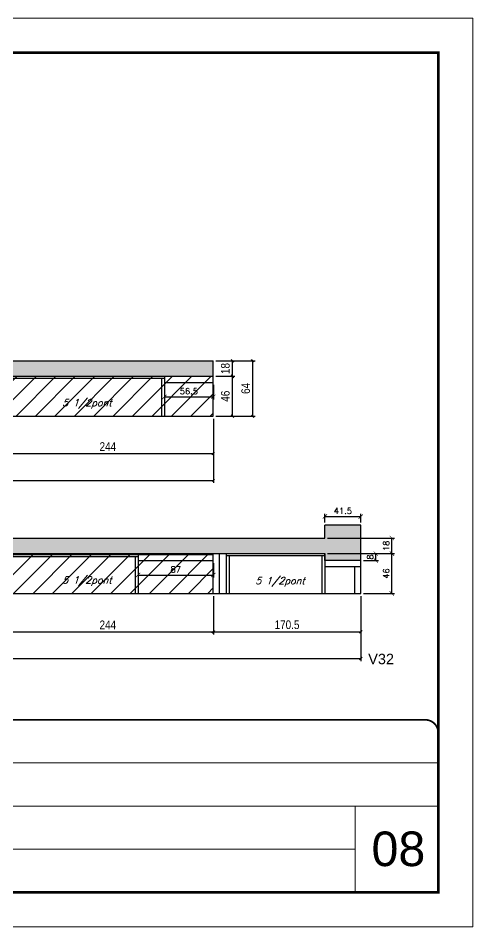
# Model space of a CAD drawing. Extents: x -10448 to -1189, y -11772 to 17235.
# Drawn here: x -4720 to -4195, y 14646 to 15696 of the extents above; entities that cross this region are included whole.
import ezdxf

# ---------------------------------------------------------------- set-up
doc = ezdxf.new("R2010")
doc.units = 0
doc.linetypes.add('CONTINUO', pattern=[0])
doc.linetypes.add('DASHED', pattern=[0.75, 0.5, -0.25])
for name, color, linetype in [('5', 5, 'Continuous'), ('COTA', 241, 'Continuous'), ('Painéis', 200, 'Continuous'), ('Reaproveitamento', 251, 'Continuous'), ('SARR_2.2x7', 40, 'Continuous'), ('SARR_3.5x7', 81, 'Continuous'), ('texto', 7, 'Continuous')]:
    doc.layers.add(name, color=color, linetype=linetype)
for name, color, linetype, lineweight in [('CARIMBO', 255, 'Continuous', 9), ('Folhas', 255, 'Continuous', 9), ('SARRAFO DE PRESSAO', 251, 'DASHED', 9)]:
    doc.layers.add(name, color=color, linetype=linetype, lineweight=lineweight)
doc.styles.add('ARIAL', font='arial.ttf')
doc.styles.add('COTA TECNICA', font='techl___.ttf', dxfattribs={"height": 10})
doc.styles.add('Romans', font='romans.shx')
doc.styles.get("Standard").update_dxf_attribs({"font": 'arial.ttf'})
doc.dimstyles.new('Cota Paínel', dxfattribs={"dimtxt": 7, "dimasz": 5, "dimexe": 3, "dimexo": 3, "dimgap": 3, "dimtad": 1, "dimdec": 1, "dimzin": 12, "dimdsep": 46, "dimtxsty": 'Romans', "dimblk": 'ARCHTICK', "dimcen": 0, "dimclrd": 4, "dimclre": 4, "dimclrt": 1, "dimadec": 1, "dimazin": 3, "dimtfac": 1, "dimtdec": 1, "dimtmove": 0, "dimatfit": 3, "dimldrblk": 'OBLIQUE', "dimfxl": 1, "dimtolj": 1, "dimtzin": 12, "dimarcsym": 0})
doc.dimstyles.new('PAINEL', dxfattribs={"dimtxt": 10, "dimasz": 3, "dimexe": 3, "dimexo": 3, "dimgap": 3, "dimtad": 1, "dimdec": 1, "dimzin": 12, "dimdsep": 46, "dimtxsty": 'COTA TECNICA', "dimblk1": 'OBLIQUE', "dimblk2": 'OBLIQUE', "dimsah": 1, "dimcen": 0.9, "dimclrd": 4, "dimclre": 4, "dimclrt": 240, "dimadec": 1, "dimazin": 3, "dimtfac": 1, "dimtdec": 1, "dimtmove": 0, "dimatfit": 3, "dimfxl": 1, "dimtolj": 1, "dimtzin": 12, "dimarcsym": 0})

# ---------------------------------------------------------------- blocks, each defined once
blk = doc.blocks.new('9999999999')
at = {"color": 30, "linetype": 'CONTINUO'}
for p, q in [((98564.6, 34379.6), (99584, 34379.6)), ((98564.6, 34329.8), (99488, 34329.8)), ((99584, 34329.8), (99488, 34329.8)), ((99488, 34329.8), (99488, 34230.2)), ((98564.6, 34280), (99488, 34280))]:
    blk.add_line(p, q, dxfattribs=at)
at = {"color": 30, "linetype": 'CONTINUO', "const_width": 2}
blk.add_lwpolyline([(99584, 34230.2), (99584, 34414.4, 0.414214), (99569, 34429.4), (98229, 34429.4, 0.414214), (98214, 34414.4), (98214, 34245.2, 0.414214), (98229, 34230.2), (99584, 34230.2)], format="xyb", dxfattribs=at)
at = {"layer": 'Folhas'}
blk.add_lwpolyline([(98139, 34190.2), (99624, 34190.2), (99624, 35240.2), (98139, 35240.2)], close=True, dxfattribs=at)
at = {"layer": 'Folhas', "color": 30, "const_width": 3}
blk.add_lwpolyline([(98214, 34230.2), (99584, 34230.2), (99584, 35200.2), (98214, 35200.2)], close=True, dxfattribs=at)
blk = doc.blocks.new('_Oblique')
at = {"color": 0, "linetype": 'ByBlock', "lineweight": -2}
blk.add_line((-0.5, -0.5), (0.5, 0.5), dxfattribs=at)
blk = doc.blocks.new('*D105')
at = {"layer": 'COTA', "color": 4, "linetype": 'ByBlock', "lineweight": -2, "transparency": 16777216}
for p, q in [((-4491.8, 15281.8), (-4469.8, 15281.8)), ((-4472.8, 15235.8), (-4472.8, 15281.8)), ((-4491.8, 15235.8), (-4469.8, 15235.8))]:
    blk.add_line(p, q, dxfattribs=at)
at = {"layer": 'Defpoints', "color": 0, "linetype": 'ByBlock', "transparency": 16777216}
for p in [(-4494.8, 15281.8), (-4472.8, 15281.8), (-4494.8, 15235.8)]:
    blk.add_point(p, dxfattribs=at)
at = {"layer": 'COTA', "color": 4, "linetype": 'ByBlock', "lineweight": -2, "transparency": 16777216, "xscale": 3, "yscale": 3, "zscale": 3}
for p, rotation in [((-4472.8, 15281.8), 90), ((-4472.8, 15235.8), 270)]:
    blk.add_blockref('_Oblique', p, dxfattribs=dict(at, rotation=rotation))
at = {"layer": 'COTA', "color": 240, "linetype": 'ByBlock', "transparency": 16777216, "insert": (-4480.9, 15258.8), "char_height": 10, "attachment_point": 5, "rotation": 90, "style": 'COTA TECNICA'}
blk.add_mtext('\\A1;46', dxfattribs=at)
blk = doc.blocks.new('*D106')
at = {"layer": 'COTA', "color": 4, "linetype": 'ByBlock', "lineweight": -2, "transparency": 16777216}
for p, q in [((-4491.8, 15299.8), (-4469.8, 15299.8)), ((-4472.8, 15281.8), (-4472.8, 15299.8)), ((-4491.8, 15281.8), (-4469.8, 15281.8))]:
    blk.add_line(p, q, dxfattribs=at)
at = {"layer": 'Defpoints', "color": 0, "linetype": 'ByBlock', "transparency": 16777216}
for p in [(-4494.8, 15299.8), (-4472.8, 15299.8), (-4494.8, 15281.8)]:
    blk.add_point(p, dxfattribs=at)
at = {"layer": 'COTA', "color": 4, "linetype": 'ByBlock', "lineweight": -2, "transparency": 16777216, "xscale": 3, "yscale": 3, "zscale": 3}
for p, rotation in [((-4472.8, 15299.8), 90), ((-4472.8, 15281.8), 270)]:
    blk.add_blockref('_Oblique', p, dxfattribs=dict(at, rotation=rotation))
at = {"layer": 'COTA', "color": 240, "linetype": 'ByBlock', "transparency": 16777216, "insert": (-4480.9, 15290.8), "char_height": 10, "attachment_point": 5, "rotation": 90, "style": 'COTA TECNICA'}
blk.add_mtext('\\A1;18', dxfattribs=at)
blk = doc.blocks.new('*D107')
at = {"layer": 'COTA', "color": 4, "linetype": 'ByBlock', "lineweight": -2, "transparency": 16777216}
for p, q in [((-4491.8, 15299.8), (-4446.3, 15299.8)), ((-4449.3, 15235.8), (-4449.3, 15299.8)), ((-4491.8, 15235.8), (-4446.3, 15235.8))]:
    blk.add_line(p, q, dxfattribs=at)
at = {"layer": 'Defpoints', "color": 0, "linetype": 'ByBlock', "transparency": 16777216}
for p in [(-4494.8, 15299.8), (-4449.3, 15299.8), (-4494.8, 15235.8)]:
    blk.add_point(p, dxfattribs=at)
at = {"layer": 'COTA', "color": 4, "linetype": 'ByBlock', "lineweight": -2, "transparency": 16777216, "xscale": 3, "yscale": 3, "zscale": 3}
for p, rotation in [((-4449.3, 15299.8), 90), ((-4449.3, 15235.8), 270)]:
    blk.add_blockref('_Oblique', p, dxfattribs=dict(at, rotation=rotation))
at = {"layer": 'COTA', "color": 240, "linetype": 'ByBlock', "transparency": 16777216, "insert": (-4457.4, 15267.8), "char_height": 10, "attachment_point": 5, "rotation": 90, "style": 'COTA TECNICA'}
blk.add_mtext('\\A1;64', dxfattribs=at)
blk = doc.blocks.new('*D110')
at = {"layer": 'COTA', "color": 4, "linetype": 'ByBlock', "lineweight": -2, "transparency": 16777216}
for p, q in [((-5470.8, 15232.8), (-5470.8, 15158.6)), ((-4494.8, 15232.8), (-4494.8, 15158.6)), ((-5470.8, 15161.6), (-4494.8, 15161.6))]:
    blk.add_line(p, q, dxfattribs=at)
at = {"layer": 'Defpoints', "color": 0, "linetype": 'ByBlock', "transparency": 16777216}
for p in [(-5470.8, 15235.8), (-4494.8, 15235.8), (-4494.8, 15161.6)]:
    blk.add_point(p, dxfattribs=at)
at = {"layer": 'COTA', "color": 4, "linetype": 'ByBlock', "lineweight": -2, "transparency": 16777216, "xscale": 3, "yscale": 3, "zscale": 3, "rotation": 180}
blk.add_blockref('_Oblique', (-5470.8, 15161.6), dxfattribs=at)
at = {"layer": 'COTA', "color": 4, "linetype": 'ByBlock', "lineweight": -2, "transparency": 16777216, "xscale": 3, "yscale": 3, "zscale": 3}
blk.add_blockref('_Oblique', (-4494.8, 15161.6), dxfattribs=at)
at = {"layer": 'COTA', "color": 240, "linetype": 'ByBlock', "transparency": 16777216, "insert": (-4982.8, 15169.7), "char_height": 10, "attachment_point": 5, "style": 'COTA TECNICA'}
blk.add_mtext('\\A1;976', dxfattribs=at)
blk = doc.blocks.new('*D111')
at = {"layer": 'COTA', "color": 4, "linetype": 'ByBlock', "lineweight": -2, "transparency": 16777216}
for p, q in [((-4738.8, 15232.8), (-4738.8, 15189.6)), ((-4494.8, 15220.5), (-4494.8, 15189.6)), ((-4738.8, 15192.6), (-4494.8, 15192.6))]:
    blk.add_line(p, q, dxfattribs=at)
at = {"layer": 'Defpoints', "color": 0, "linetype": 'ByBlock', "transparency": 16777216}
for p in [(-4738.8, 15235.8), (-4494.8, 15223.5), (-4494.8, 15192.6)]:
    blk.add_point(p, dxfattribs=at)
at = {"layer": 'COTA', "color": 4, "linetype": 'ByBlock', "lineweight": -2, "transparency": 16777216, "xscale": 3, "yscale": 3, "zscale": 3, "rotation": 180}
blk.add_blockref('_Oblique', (-4738.8, 15192.6), dxfattribs=at)
at = {"layer": 'COTA', "color": 4, "linetype": 'ByBlock', "lineweight": -2, "transparency": 16777216, "xscale": 3, "yscale": 3, "zscale": 3}
blk.add_blockref('_Oblique', (-4494.8, 15192.6), dxfattribs=at)
at = {"layer": 'COTA', "color": 240, "linetype": 'ByBlock', "transparency": 16777216, "insert": (-4616.8, 15200.6), "char_height": 10, "attachment_point": 5, "style": 'COTA TECNICA'}
blk.add_mtext('\\A1;244', dxfattribs=at)
blk = doc.blocks.new('_ArchTick')
at = {"color": 0, "linetype": 'ByBlock', "const_width": 0.15}
blk.add_lwpolyline([(-0.5, -0.5), (0.5, 0.5)], dxfattribs=at)
blk = doc.blocks.new('*D115')
at = {"layer": 'COTA', "color": 4, "lineweight": -2, "transparency": 16777216}
for p, q in [((-4551.3, 15271.8), (-4551.3, 15255.1)), ((-4494.8, 15271.8), (-4494.8, 15255.1)), ((-4551.3, 15258.1), (-4494.8, 15258.1))]:
    blk.add_line(p, q, dxfattribs=at)
at = {"layer": 'Defpoints', "color": 0, "transparency": 16777216}
for p in [(-4551.3, 15274.8), (-4494.8, 15274.8), (-4494.8, 15258.1)]:
    blk.add_point(p, dxfattribs=at)
at = {"layer": 'COTA', "color": 4, "lineweight": -2, "transparency": 16777216, "xscale": 5, "yscale": 5, "zscale": 5, "rotation": 180}
blk.add_blockref('_ArchTick', (-4551.3, 15258.1), dxfattribs=at)
at = {"layer": 'COTA', "color": 4, "lineweight": -2, "transparency": 16777216, "xscale": 5, "yscale": 5, "zscale": 5}
blk.add_blockref('_ArchTick', (-4494.8, 15258.1), dxfattribs=at)
at = {"layer": 'COTA', "color": 1, "transparency": 16777216, "insert": (-4523.1, 15264.6), "char_height": 7, "attachment_point": 5, "style": 'Romans'}
blk.add_mtext('\\A1;56.5', dxfattribs=at)
blk = doc.blocks.new('*D118')
at = {"layer": 'COTA', "color": 4, "linetype": 'ByBlock', "lineweight": -2, "transparency": 16777216}
for p, q in [((-5470.8, 15027.9), (-5470.8, 14952.6)), ((-4324.3, 15027.9), (-4324.3, 14952.6)), ((-5470.8, 14955.6), (-4324.3, 14955.6))]:
    blk.add_line(p, q, dxfattribs=at)
at = {"layer": 'Defpoints', "color": 0, "linetype": 'ByBlock', "transparency": 16777216}
for p in [(-5470.8, 15030.9), (-4324.3, 15030.9), (-4324.3, 14955.6)]:
    blk.add_point(p, dxfattribs=at)
at = {"layer": 'COTA', "color": 4, "linetype": 'ByBlock', "lineweight": -2, "transparency": 16777216, "xscale": 3, "yscale": 3, "zscale": 3, "rotation": 180}
blk.add_blockref('_Oblique', (-5470.8, 14955.6), dxfattribs=at)
at = {"layer": 'COTA', "color": 4, "linetype": 'ByBlock', "lineweight": -2, "transparency": 16777216, "xscale": 3, "yscale": 3, "zscale": 3}
blk.add_blockref('_Oblique', (-4324.3, 14955.6), dxfattribs=at)
at = {"layer": 'COTA', "color": 240, "linetype": 'ByBlock', "transparency": 16777216, "insert": (-4897.6, 14963.7), "char_height": 10, "attachment_point": 5, "style": 'COTA TECNICA'}
blk.add_mtext('\\A1;1146.5', dxfattribs=at)
blk = doc.blocks.new('*D119')
at = {"layer": 'COTA', "color": 4, "linetype": 'ByBlock', "lineweight": -2, "transparency": 16777216}
for p, q in [((-4738.8, 15027.9), (-4738.8, 14983.6)), ((-4494.8, 15015.6), (-4494.8, 14983.6)), ((-4738.8, 14986.6), (-4494.8, 14986.6))]:
    blk.add_line(p, q, dxfattribs=at)
at = {"layer": 'Defpoints', "color": 0, "linetype": 'ByBlock', "transparency": 16777216}
for p in [(-4738.8, 15030.9), (-4494.8, 15018.6), (-4494.8, 14986.6)]:
    blk.add_point(p, dxfattribs=at)
at = {"layer": 'COTA', "color": 4, "linetype": 'ByBlock', "lineweight": -2, "transparency": 16777216, "xscale": 3, "yscale": 3, "zscale": 3, "rotation": 180}
blk.add_blockref('_Oblique', (-4738.8, 14986.6), dxfattribs=at)
at = {"layer": 'COTA', "color": 4, "linetype": 'ByBlock', "lineweight": -2, "transparency": 16777216, "xscale": 3, "yscale": 3, "zscale": 3}
blk.add_blockref('_Oblique', (-4494.8, 14986.6), dxfattribs=at)
at = {"layer": 'COTA', "color": 240, "linetype": 'ByBlock', "transparency": 16777216, "insert": (-4616.8, 14994.6), "char_height": 10, "attachment_point": 5, "style": 'COTA TECNICA'}
blk.add_mtext('\\A1;244', dxfattribs=at)
blk = doc.blocks.new('*D122')
at = {"layer": 'COTA', "color": 4, "lineweight": -2, "transparency": 16777216}
for p, q in [((-4581.8, 15065.9), (-4581.8, 15049.2)), ((-4494.8, 15065.9), (-4494.8, 15049.2)), ((-4581.8, 15052.2), (-4494.8, 15052.2))]:
    blk.add_line(p, q, dxfattribs=at)
at = {"layer": 'Defpoints', "color": 0, "transparency": 16777216}
for p in [(-4581.8, 15068.9), (-4494.8, 15068.9), (-4494.8, 15052.2)]:
    blk.add_point(p, dxfattribs=at)
at = {"layer": 'COTA', "color": 4, "lineweight": -2, "transparency": 16777216, "xscale": 5, "yscale": 5, "zscale": 5, "rotation": 180}
blk.add_blockref('_ArchTick', (-4581.8, 15052.2), dxfattribs=at)
at = {"layer": 'COTA', "color": 4, "lineweight": -2, "transparency": 16777216, "xscale": 5, "yscale": 5, "zscale": 5}
blk.add_blockref('_ArchTick', (-4494.8, 15052.2), dxfattribs=at)
at = {"layer": 'COTA', "color": 1, "transparency": 16777216, "insert": (-4538.3, 15058.7), "char_height": 7, "attachment_point": 5, "style": 'Romans'}
blk.add_mtext('\\A1;87', dxfattribs=at)
blk = doc.blocks.new('*D125')
at = {"layer": 'COTA', "color": 4, "linetype": 'ByBlock', "lineweight": -2, "transparency": 16777216}
for p, q in [((-4494.8, 15027.9), (-4494.8, 14983.6)), ((-4324.3, 15027.9), (-4324.3, 14983.6)), ((-4494.8, 14986.6), (-4324.3, 14986.6))]:
    blk.add_line(p, q, dxfattribs=at)
at = {"layer": 'Defpoints', "color": 0, "linetype": 'ByBlock', "transparency": 16777216}
for p in [(-4494.8, 15030.9), (-4324.3, 15030.9), (-4324.3, 14986.6)]:
    blk.add_point(p, dxfattribs=at)
at = {"layer": 'COTA', "color": 4, "linetype": 'ByBlock', "lineweight": -2, "transparency": 16777216, "xscale": 3, "yscale": 3, "zscale": 3, "rotation": 180}
blk.add_blockref('_Oblique', (-4494.8, 14986.6), dxfattribs=at)
at = {"layer": 'COTA', "color": 4, "linetype": 'ByBlock', "lineweight": -2, "transparency": 16777216, "xscale": 3, "yscale": 3, "zscale": 3}
blk.add_blockref('_Oblique', (-4324.3, 14986.6), dxfattribs=at)
at = {"layer": 'COTA', "color": 240, "linetype": 'ByBlock', "transparency": 16777216, "insert": (-4409.6, 14994.7), "char_height": 10, "attachment_point": 5, "style": 'COTA TECNICA'}
blk.add_mtext('\\A1;170.5', dxfattribs=at)
blk = doc.blocks.new('*D126')
at = {"layer": 'COTA', "color": 4, "lineweight": -2, "transparency": 16777216}
for p, q in [((-4362.8, 15076.9), (-4304, 15076.9)), ((-4321.3, 15068.9), (-4304, 15068.9)), ((-4307, 15068.9), (-4307, 15076.9))]:
    blk.add_line(p, q, dxfattribs=at)
at = {"layer": 'Defpoints', "color": 0, "transparency": 16777216}
for p in [(-4365.8, 15076.9), (-4324.3, 15068.9), (-4307, 15076.9)]:
    blk.add_point(p, dxfattribs=at)
at = {"layer": 'COTA', "color": 4, "lineweight": -2, "transparency": 16777216, "xscale": 5, "yscale": 5, "zscale": 5}
for p, rotation in [((-4307, 15076.9), 90), ((-4307, 15068.9), 270)]:
    blk.add_blockref('_ArchTick', p, dxfattribs=dict(at, rotation=rotation))
at = {"layer": 'COTA', "color": 1, "transparency": 16777216, "insert": (-4313.5, 15072.9), "char_height": 7, "attachment_point": 5, "rotation": 90, "style": 'Romans'}
blk.add_mtext('\\A1;8', dxfattribs=at)
blk = doc.blocks.new('*D127')
at = {"layer": 'COTA', "color": 4, "lineweight": -2, "transparency": 16777216}
for p, q in [((-4362.8, 15076.9), (-4285.4, 15076.9)), ((-4288.4, 15030.9), (-4288.4, 15076.9)), ((-4321.3, 15030.9), (-4285.4, 15030.9))]:
    blk.add_line(p, q, dxfattribs=at)
at = {"layer": 'Defpoints', "color": 0, "transparency": 16777216}
for p in [(-4365.8, 15076.9), (-4288.4, 15076.9), (-4324.3, 15030.9)]:
    blk.add_point(p, dxfattribs=at)
at = {"layer": 'COTA', "color": 4, "lineweight": -2, "transparency": 16777216, "xscale": 5, "yscale": 5, "zscale": 5}
for p, rotation in [((-4288.4, 15076.9), 90), ((-4288.4, 15030.9), 270)]:
    blk.add_blockref('_ArchTick', p, dxfattribs=dict(at, rotation=rotation))
at = {"layer": 'COTA', "color": 1, "transparency": 16777216, "insert": (-4294.9, 15053.9), "char_height": 7, "attachment_point": 5, "rotation": 90, "style": 'Romans'}
blk.add_mtext('\\A1;46', dxfattribs=at)
blk = doc.blocks.new('*D128')
at = {"layer": 'COTA', "color": 4, "lineweight": -2, "transparency": 16777216}
for p, q in [((-4362.8, 15094.9), (-4285.4, 15094.9)), ((-4288.4, 15076.9), (-4288.4, 15094.9)), ((-4362.8, 15076.9), (-4285.4, 15076.9))]:
    blk.add_line(p, q, dxfattribs=at)
at = {"layer": 'Defpoints', "color": 0, "transparency": 16777216}
for p in [(-4365.8, 15094.9), (-4288.4, 15094.9), (-4365.8, 15076.9)]:
    blk.add_point(p, dxfattribs=at)
at = {"layer": 'COTA', "color": 4, "lineweight": -2, "transparency": 16777216, "xscale": 5, "yscale": 5, "zscale": 5}
for p, rotation in [((-4288.4, 15094.9), 90), ((-4288.4, 15076.9), 270)]:
    blk.add_blockref('_ArchTick', p, dxfattribs=dict(at, rotation=rotation))
at = {"layer": 'COTA', "color": 1, "transparency": 16777216, "insert": (-4294.9, 15085.9), "char_height": 7, "attachment_point": 5, "rotation": 90, "style": 'Romans'}
blk.add_mtext('\\A1;18', dxfattribs=at)
blk = doc.blocks.new('*D526')
at = {"layer": 'COTA', "color": 4, "lineweight": -2, "transparency": 16777216}
for p, q in [((-4365.8, 15112.9), (-4365.8, 15122.8)), ((-4324.3, 15112.9), (-4324.3, 15122.8)), ((-4365.8, 15119.8), (-4324.3, 15119.8))]:
    blk.add_line(p, q, dxfattribs=at)
at = {"layer": 'Defpoints', "color": 0, "transparency": 16777216}
for p in [(-4365.8, 15109.9), (-4324.3, 15119.8), (-4324.3, 15109.9)]:
    blk.add_point(p, dxfattribs=at)
at = {"layer": 'COTA', "color": 4, "lineweight": -2, "transparency": 16777216, "xscale": 5, "yscale": 5, "zscale": 5, "rotation": 180}
blk.add_blockref('_ArchTick', (-4365.8, 15119.8), dxfattribs=at)
at = {"layer": 'COTA', "color": 4, "lineweight": -2, "transparency": 16777216, "xscale": 5, "yscale": 5, "zscale": 5}
blk.add_blockref('_ArchTick', (-4324.3, 15119.8), dxfattribs=at)
at = {"layer": 'COTA', "color": 1, "transparency": 16777216, "insert": (-4345.1, 15126.3), "char_height": 7, "attachment_point": 5, "style": 'Romans'}
blk.add_mtext('\\A1;41.5', dxfattribs=at)

msp = doc.modelspace()

# ---------------------------------------------------------------- hatches: boundary and pattern name
at = {"layer": 'COTA', "linetype": 'ByBlock'}
h = msp.add_hatch(dxfattribs=at)
h.set_pattern_fill('AR-CONC', color=256, scale=0.03)
h.paths.add_polyline_path([(-5470.82, 15299.79), (-5470.82, 15281.79), (-4494.82, 15281.79), (-4494.82, 15299.79)])
h = msp.add_hatch(dxfattribs=at)
h.set_pattern_fill('AR-CONC', color=256, scale=0.03)
h.paths.add_polyline_path([(-4494.82, 15076.89), (-4365.82, 15076.89), (-4365.82, 15068.89), (-4324.32, 15068.89), (-4324.32, 15109.89), (-4365.82, 15109.89), (-4365.82, 15094.89), (-5470.82, 15094.89), (-5470.82, 15076.89)])
at = {"layer": 'Reaproveitamento'}
h = msp.add_hatch(dxfattribs=at)
h.set_pattern_fill('ANSI31', color=256, scale=5)
h.paths.add_polyline_path([(-4494.82, 15235.79), (-4494.82, 15281.79), (-4738.82, 15281.79), (-4738.82, 15235.79)])
h = msp.add_hatch(dxfattribs=at)
h.set_pattern_fill('ANSI31', color=256, scale=5)
h.paths.add_polyline_path([(-4738.82, 15075.89), (-4738.82, 15030.89), (-4494.82, 15030.89), (-4494.82, 15075.89)])

# ---------------------------------------------------------------- linework, layer by layer
at = {"layer": 'COTA', "linetype": 'ByBlock'}
for p, q in [((-5470.82, 15299.79), (-4494.82, 15299.79)), ((-4494.82, 15281.79), (-4494.82, 15299.79)), ((-4365.82, 15094.89), (-4365.82, 15109.89)), ((-4324.32, 15109.89), (-4365.82, 15109.89)), ((-4324.32, 15068.89), (-4324.32, 15109.89)), ((-5470.82, 15094.89), (-4365.82, 15094.89))]:
    msp.add_line(p, q, dxfattribs=at)
at = {"layer": 'Painéis', "linetype": 'ByBlock'}
for p, q in [((-5470.82, 15281.79), (-4494.82, 15281.79)), ((-4494.82, 15235.79), (-4494.82, 15281.79)), ((-5470.82, 15235.79), (-4494.82, 15235.79)), ((-5470.82, 15076.89), (-4494.82, 15076.89)), ((-5226.82, 15075.89), (-4494.82, 15075.89)), ((-4494.82, 15030.89), (-4494.82, 15076.89)), ((-4494.82, 15076.89), (-4365.82, 15076.89)), ((-4494.82, 15030.89), (-4494.82, 15076.89)), ((-4365.82, 15068.89), (-4365.82, 15076.89)), ((-4324.32, 15068.89), (-4365.82, 15068.89)), ((-4324.32, 15030.89), (-4324.32, 15068.89)), ((-5470.82, 15030.89), (-4494.82, 15030.89)), ((-4494.82, 15030.89), (-4324.32, 15030.89))]:
    msp.add_line(p, q, dxfattribs=at)
at = {"layer": 'SARR_2.2x7', "linetype": 'Continuous'}
for p, q in [((-4738.82, 15279.59), (-4551.32, 15279.59)), ((-4551.32, 15274.79), (-4494.82, 15274.79)), ((-4738.82, 15073.69), (-4581.82, 15073.69)), ((-4581.82, 15068.89), (-4494.82, 15068.89)), ((-4487.82, 15030.89), (-4487.82, 15076.89)), ((-4479.82, 15074.69), (-4365.82, 15074.69)), ((-4365.82, 15061.89), (-4324.32, 15061.89)), ((-4331.32, 15030.89), (-4331.32, 15061.89))]:
    msp.add_line(p, q, dxfattribs=at)
at = {"layer": 'SARR_3.5x7'}
for p, q in [((-4554.82, 15279.59), (-4554.82, 15235.79)), ((-4551.32, 15281.79), (-4551.32, 15235.79)), ((-4513.32, 15235.79), (-4509.82, 15235.79)), ((-4585.32, 15073.69), (-4585.32, 15030.89)), ((-4581.82, 15075.89), (-4581.82, 15030.89)), ((-4479.82, 15076.89), (-4479.82, 15030.89)), ((-4476.32, 15074.69), (-4476.32, 15030.89)), ((-4369.32, 15074.69), (-4369.32, 15030.89)), ((-4365.82, 15076.89), (-4365.82, 15030.89)), ((-4513.32, 15030.89), (-4509.82, 15030.89)), ((-4479.82, 15030.89), (-4476.32, 15030.89)), ((-4369.32, 15030.89), (-4365.82, 15030.89))]:
    msp.add_line(p, q, dxfattribs=at)

# ---------------------------------------------------------------- block references
at = {"layer": 'SARRAFO DE PRESSAO', "color": 6, "linetype": 'ByBlock'}
msp.add_blockref('9999999999', (-103818.76, -19544.55), dxfattribs=at)

# ---------------------------------------------------------------- texts
at = {"layer": '5', "linetype": 'Continuous'}
msp.add_text('V32', height=12, rotation=0.00004, dxfattribs=at).set_placement((-4315.76, 14949.14))
at = {"layer": 'CARIMBO', "style": 'ARIAL'}
msp.add_text('08', height=40, dxfattribs=at).set_placement((-4311.92, 14715.8))
at = {"layer": 'texto', "color": 2, "char_height": 8, "attachment_point": 5, "style": 'Romans'}
for insert in [(-4640.94, 15250.01), (-4640.94, 15045.11), (-4417.7, 15044.43)]:
    msp.add_mtext('{\\Q19;\\C256;5 1/2pont}', dxfattribs=dict(at, insert=insert))

# ---------------------------------------------------------------- dimensions: what is measured, and where the dimension line sits
at = {"layer": 'COTA', "linetype": 'ByBlock'}
for base, p1, p2, picture, middle in [((-4472.82, 15299.79), (-4494.82, 15281.79), (-4494.82, 15299.79), '*D106', (-4480.91, 15290.79)), ((-4449.27, 15299.79), (-4494.82, 15235.79), (-4494.82, 15299.79), '*D107', (-4457.37, 15267.79)), ((-4472.82, 15281.79), (-4494.82, 15235.79), (-4494.82, 15281.79), '*D105', (-4480.92, 15258.79))]:
    dim = msp.add_linear_dim(base=base, p1=p1, p2=p2, angle=90, dimstyle='PAINEL', dxfattribs=at)
    dim.commit()
    dim.dimension.update_dxf_attribs({"geometry": picture, "text_midpoint": middle})
at = {"layer": 'COTA'}
for base, p1, p2, picture, middle in [((-4494.82, 15258.07), (-4551.32, 15274.79), (-4494.82, 15274.79), '*D115', (-4523.07, 15264.57)), ((-4324.32, 15119.82), (-4365.82, 15109.89), (-4324.32, 15109.89), '*D526', (-4345.07, 15126.32)), ((-4494.82, 15052.17), (-4581.82, 15068.89), (-4494.82, 15068.89), '*D122', (-4538.32, 15058.67))]:
    dim = msp.add_linear_dim(base=base, p1=p1, p2=p2, dimstyle='Cota Paínel', dxfattribs=at)
    dim.commit()
    dim.dimension.update_dxf_attribs({"geometry": picture, "text_midpoint": middle})
at = {"layer": 'COTA', "linetype": 'ByBlock'}
for base, p1, p2, picture, middle in [((-4494.82, 15161.57), (-5470.82, 15235.79), (-4494.82, 15235.79), '*D110', (-4982.82, 15169.7)), ((-4494.82, 15192.56), (-4738.82, 15235.79), (-4494.82, 15223.54), '*D111', (-4616.82, 15200.63)), ((-4324.32, 14955.58), (-5470.82, 15030.89), (-4324.32, 15030.89), '*D118', (-4897.57, 14963.69)), ((-4494.82, 14986.57), (-4738.82, 15030.89), (-4494.82, 15018.64), '*D119', (-4616.82, 14994.65)), ((-4324.32, 14986.57), (-4494.82, 15030.89), (-4324.32, 15030.89), '*D125', (-4409.57, 14994.68))]:
    dim = msp.add_linear_dim(base=base, p1=p1, p2=p2, dimstyle='PAINEL', dxfattribs=at)
    dim.commit()
    dim.dimension.update_dxf_attribs({"geometry": picture, "text_midpoint": middle})
at = {"layer": 'COTA'}
dim = msp.add_linear_dim(base=(-4288.42, 15094.89), p1=(-4365.82, 15076.89), p2=(-4365.82, 15094.89), angle=90, dimstyle='Cota Paínel', override={"dimtmove": 1}, dxfattribs=at)
dim.commit()
dim.dimension.update_dxf_attribs({"geometry": '*D128', "text_midpoint": (-4294.92, 15085.89)})
dim = msp.add_linear_dim(base=(-4307.01, 15076.89), p1=(-4324.32, 15068.89), p2=(-4365.82, 15076.89), angle=90, dimstyle='Cota Paínel', dxfattribs=at)
dim.commit()
dim.dimension.update_dxf_attribs({"geometry": '*D126', "text_midpoint": (-4307.01, 15072.89), "dimtype": 160})
dim = msp.add_linear_dim(base=(-4288.42, 15076.89), p1=(-4324.32, 15030.89), p2=(-4365.82, 15076.89), angle=90, dimstyle='Cota Paínel', dxfattribs=at)
dim.commit()
dim.dimension.update_dxf_attribs({"geometry": '*D127', "text_midpoint": (-4294.92, 15053.89)})

doc.saveas('drawing.dxf')
